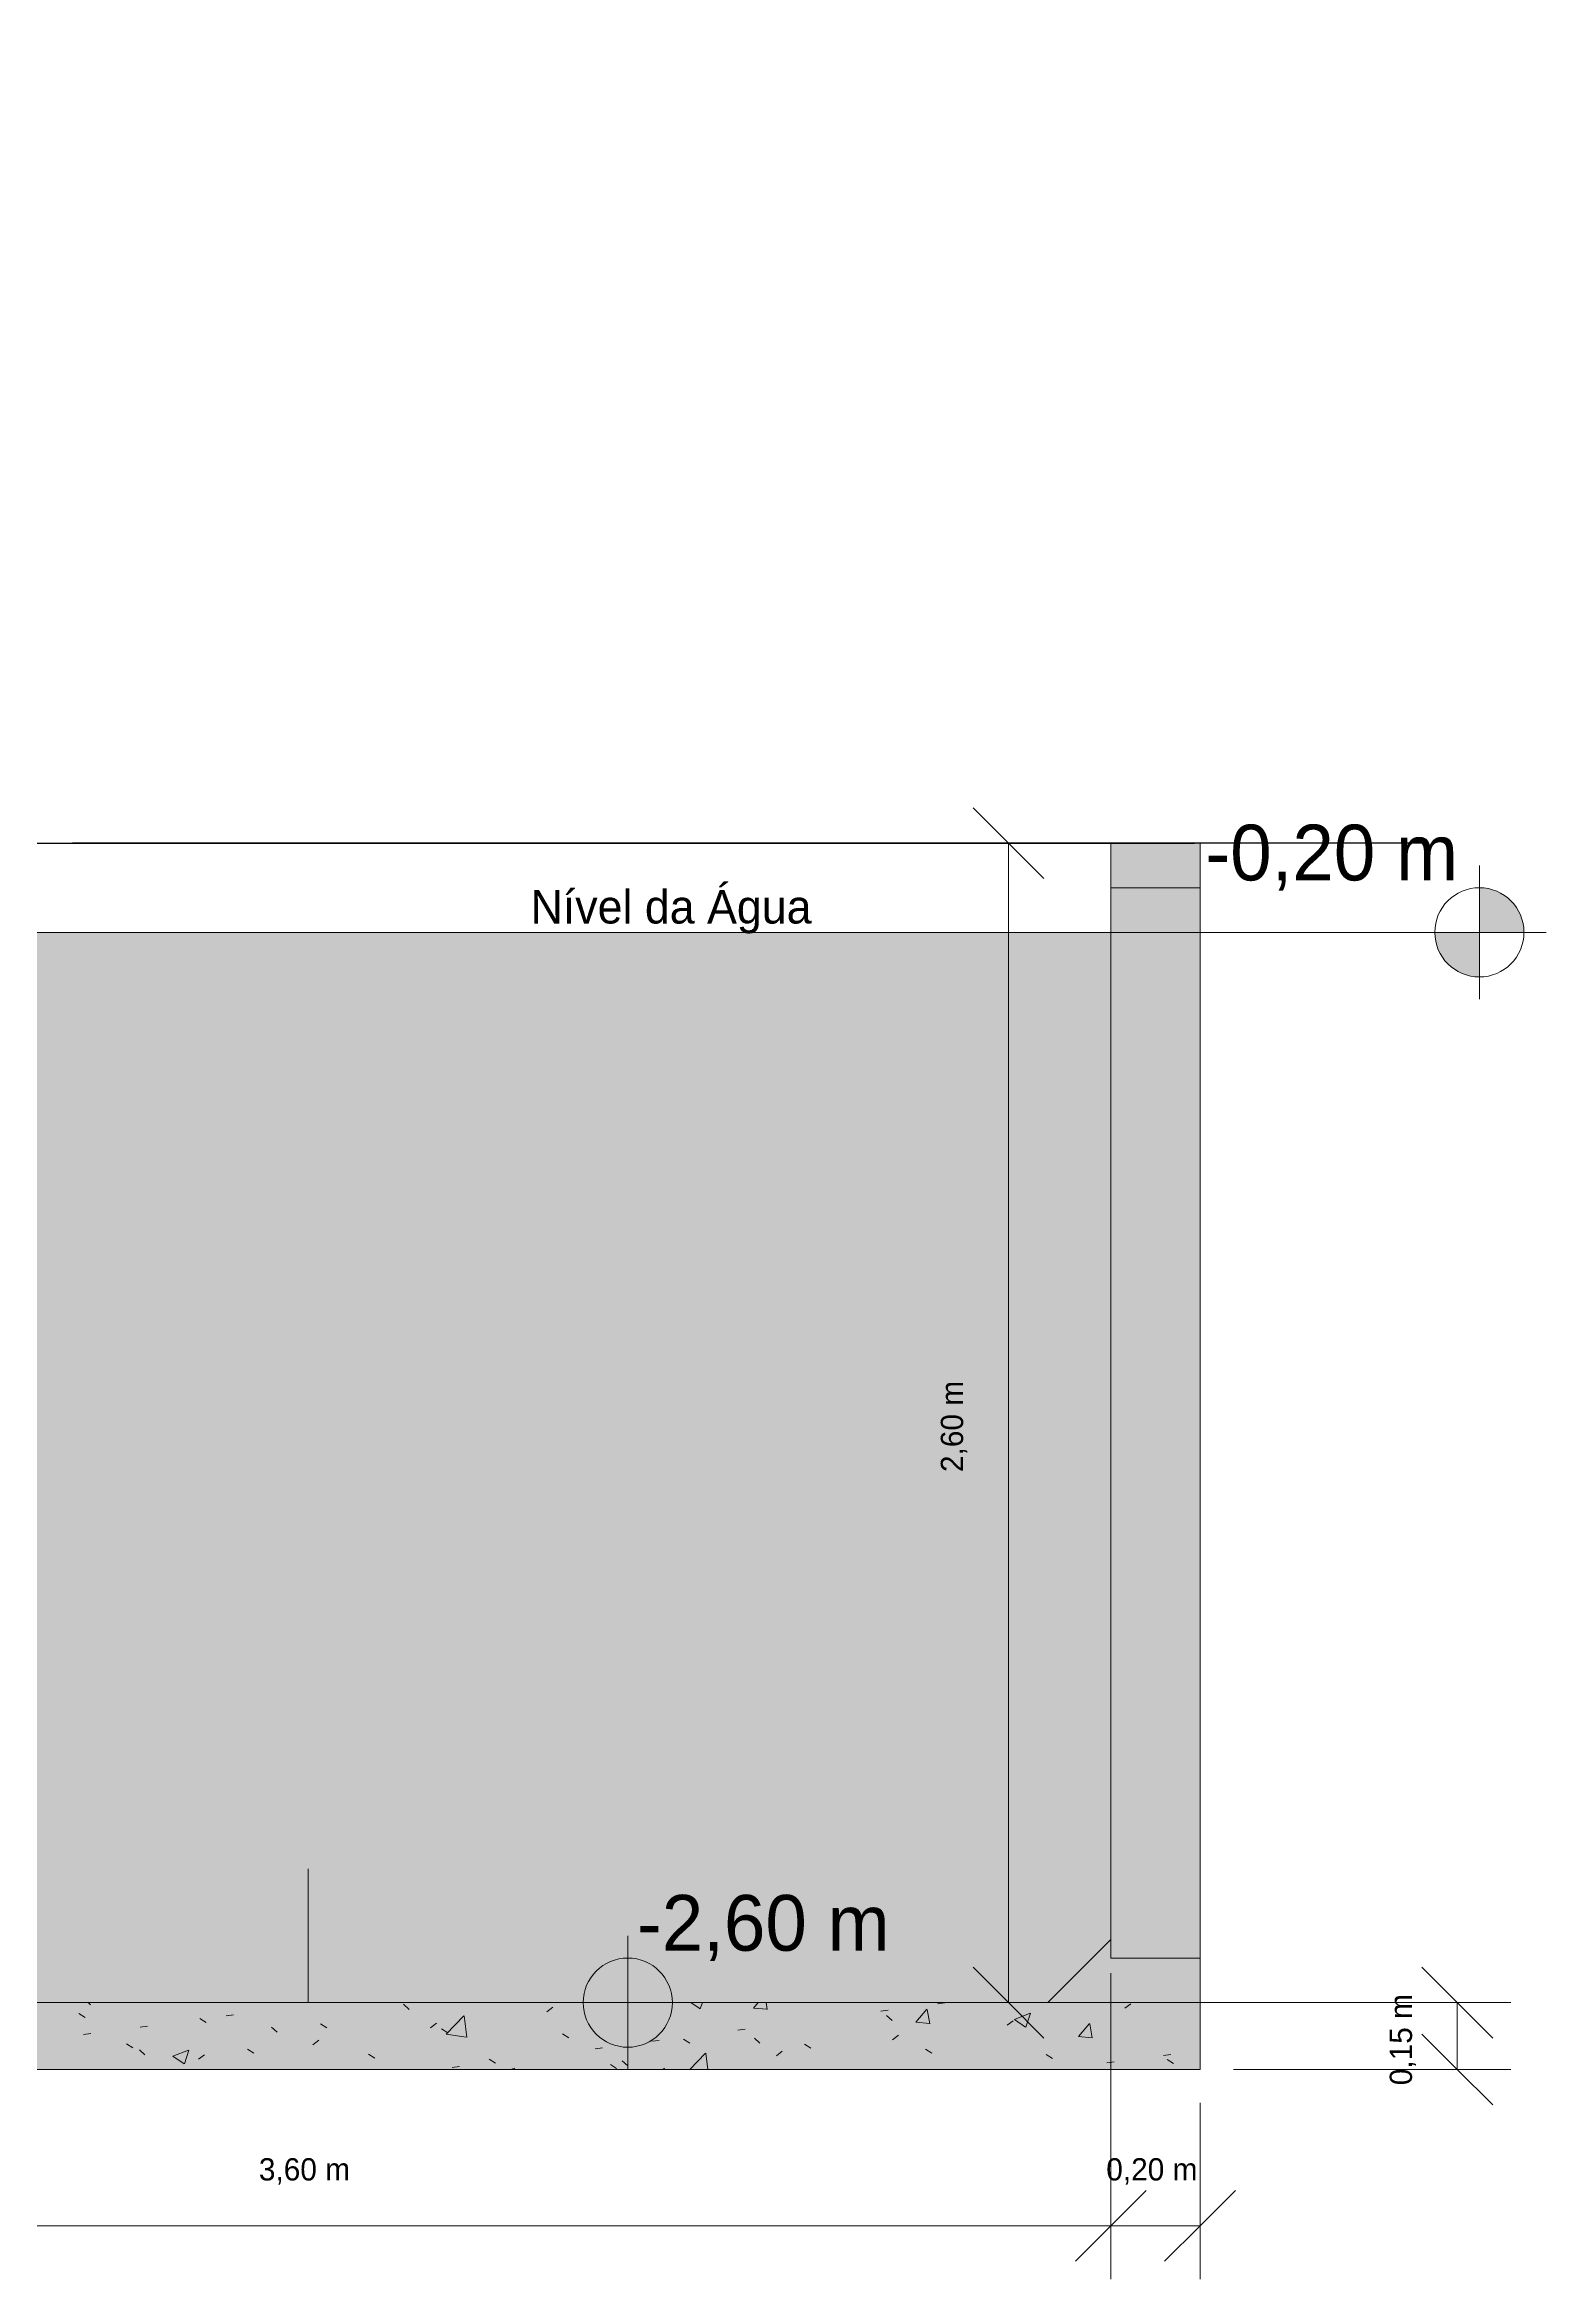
# Model space of a CAD drawing. Header units: metres. Extents: x 147 to 427, y -16 to 162.
# Drawn here: x 189.41 to 192.78, y -3.22 to 1.79 of the extents above; entities that cross this region are included whole.
import ezdxf

# ---------------------------------------------------------------- set-up
doc = ezdxf.new("R2010")
doc.units = ezdxf.units.M
doc.linetypes.add('IMPORT-Dashed _3_', pattern=[0.75, 0.5, -0.25])
for name, color, linetype, lineweight, true_color in [('1053_ARQ_BASE_MATADOURO_dwg', 7, 'Continuous', 5, 0x767676), ('A-FLOR', 7, 'Continuous', 9, 0x007f00), ('A-FLOR-PATT', 7, 'Continuous', 9, 0x007f00)]:
    doc.layers.add(name, color=color, linetype=linetype, lineweight=lineweight, true_color=true_color)
for name, color, linetype, lineweight in [('A-ANNO-DIMS', 7, 'Continuous', 5), ('A-ANNO-DIMS-50', 7, 'Continuous', 5), ('A-COTAS', 7, 'Continuous', 9), ('A-DETL', 7, 'Continuous', 5), ('A-DETL-GENF', 7, 'Continuous', 5), ('A-EQUIPAMENTOS', 7, 'Continuous', 5), ('A-ESQ-PORTAS', 7, 'Continuous', 20), ('A-ESTRUTURA', 7, 'Continuous', 30), ('A-PAREDE', 7, 'Continuous', 30), ('A-PISO', 7, 'Continuous', 5), ('A-PROJEÇÃO', 7, 'IMPORT-Dashed _3_', 15), ('A-WALL', 7, 'Continuous', 9), ('A_PROJEÇÃO', 7, 'IMPORT-Dashed _3_', 5), ('G-ANNO-DIMS', 7, 'Continuous', 5), ('G-ANNO-TEXT', 7, 'Continuous', 5), ('LISTAGEM_TEXTO', 7, 'Continuous', 5)]:
    doc.layers.add(name, color=color, linetype=linetype, lineweight=lineweight)
doc.styles.add('Century Gothic', font='GOTHIC.TTF', dxfattribs={"height": 0.05})
doc.styles.add('Century Gothic_1', font='GOTHIC.TTF', dxfattribs={"height": 0.075})
doc.styles.add('Century Gothic_3', font='GOTHIC.TTF', dxfattribs={"height": 0.125})
doc.dimstyles.new('Setores_1_mm', dxfattribs={"dimscale": 0.3048, "dimtxt": 0.052208, "dimasz": 0.520833, "dimexe": 0.393701, "dimexo": 0.246063, "dimgap": 0.287073, "dimtad": 1, "dimrnd": 0.01, "dimzin": 0, "dimdsep": 46, "dimtxsty": 'Century Gothic', "dimblk1": 'OBLIQUE', "dimblk2": 'OBLIQUE', "dimsah": 1, "dimcen": 0.09, "dimazin": 0, "dimtfac": 1, "dimtdec": 4, "dimtix": 1, "dimtmove": 0, "dimatfit": 3, "dimfxl": 1, "dimtvp": 1, "dimtolj": 1, "dimtzin": 0, "dimarcsym": 2})
pattern_1 = [(50, (187.6041, 2.196), (0.364365, -0.031877), [0.0381, -0.4191]), (355, (187.6041, 2.196), (-0.070485, 0.382117), [0.03048, -0.33528]), (100.451, (187.6351, 2.193), (0.293886, 0.35023), [0.03238, -0.35618]), (46.184, (187.6041, 2.297), (0.54216, -0.084084), [0.05715, -0.62865]), (96.636, (187.6501, 2.29), (0.474805, 0.494854), [0.04857, -0.53427]), (351.184, (187.6041, 2.297), (0.47481, 0.494846), [0.04572, -0.50292]), (21, (187.6551, 2.272), (0.303226, -0.204528), [0.0381, -0.4191]), (326, (187.6551, 2.272), (0.123607, 0.368379), [0.03048, -0.33528]), (71.451, (187.6811, 2.255), (0.426833, 0.163839), [0.03238, -0.35618]), (37.5, (187.60411, 2.196), (0.0061807, 0.1691082), [0.01676, -0.31445, 0.01676, -0.3236, -0.33655]), (37.5, (187.60411, 2.196), (0.0061807, 0.1691082), [-0.67158, 0.01676, -0.31979]), (7.5, (187.60411, 2.196), (0.1336414, 0.200358), [0.01676, -0.17729, 0.01676, -0.30683, -0.12827]), (7.5, (187.60411, 2.196), (0.1336414, 0.200358), [-0.51765, 0.01676, -0.11151]), (327.5, (187.49111, 2.196), (0.2711816, -0.0114606), [0.01676, -0.11024, 0.01676, -0.37948, -0.52578]), (327.5, (187.49111, 2.196), (0.2711816, -0.0114606), [-0.52324, 0.01676, -0.50902]), (317.5, (187.44011, 2.196), (0.296258, 0.050851), [0.01676, -0.14834, 0.01676, -0.24638, -0.37338]), (317.5, (187.44011, 2.196), (0.296258, 0.050851), [-0.42824, 0.01676, -0.35662])]

# ---------------------------------------------------------------- blocks, each defined once
blk = doc.blocks.new('1053_ARQ_BASE_MATADOURO_dwg_sanitario-4039603-DD')
at = {"layer": 'A_PROJEÇÃO'}
blk.add_line((157.2461, 0), (156.7966, 0), dxfattribs=at)
blk.add_line((157.2461, 0), (156.7966, 0), dxfattribs=at)
at = {"layer": 'LISTAGEM_TEXTO'}
for p, q in [((157.2461, 0), (156.7966, 0)), ((156.7966, 0), (157.2461, 0))]:
    blk.add_line(p, q, dxfattribs=at)
blk = doc.blocks.new('1053_ARQ_BASE_MATADOURO_dwg_PU-Tick-4039619-DD')
at = {"layer": 'A-COTAS'}
for p, q in [((154.2955, 0), (154.4205, 0)), ((154.3893, 0), (154.3268, 0))]:
    blk.add_line(p, q, dxfattribs=at)
blk = doc.blocks.new('1053_ARQ_BASE_MATADOURO_dwg_A$C36706394-4039621-DD')
at = {"layer": 'A-EQUIPAMENTOS'}
for p, q in [((154.358, 0), (154.6667, 0)), ((154.4575, 0), (154.358, 0)), ((154.3852, 0), (154.3881, 0)), ((154.3852, 0), (154.3941, 0)), ((154.3941, 0), (154.6417, 0)), ((154.42, 0), (154.4325, 0)), ((154.4221, 0), (154.4918, 0)), ((154.4325, 0), (154.5022, 0)), ((154.5652, 0), (154.4679, 0)), ((154.4918, 0), (154.5043, 0)), ((154.5373, 0), (154.5444, 0)), ((154.5444, 0), (154.6306, 0)), ((154.6306, 0), (154.6405, 0)), ((154.358, 0), (154.6602, 0))]:
    blk.add_line(p, q, dxfattribs=at)
blk = doc.blocks.new('1053_ARQ_BASE_MATADOURO_dwg_onw-4039622-DD')
at = {"layer": 'A-EQUIPAMENTOS'}
for p, q in [((157.1977, 0), (157.185, 0)), ((157.1923, 0), (157.1926, 0)), ((157.1933, 0), (157.1947, 0)), ((157.2192, 0), (157.2007, 0)), ((157.2186, 0), (157.2033, 0)), ((157.2041, 0), (157.2199, 0)), ((157.2349, 0), (157.2065, 0)), ((157.2083, 0), (157.2125, 0)), ((157.2409, 0), (157.2125, 0)), ((157.2472, 0), (157.2183, 0)), ((157.2189, 0), (157.2183, 0)), ((157.2209, 0), (157.2197, 0)), ((157.2478, 0), (157.2209, 0)), ((157.2461, 0), (157.2307, 0)), ((157.2408, 0), (157.2367, 0)), ((157.2461, 0), (157.2014, 0))]:
    blk.add_line(p, q, dxfattribs=at)
at = {"layer": 'A-EQUIPAMENTOS', "flags": 128}
for points in [[(157.1743, 0), (157.1635, 0), (157.17, 0), (157.1978, 0), (157.2046, 0), (157.2188, 0)], [(157.2257, 0), (157.2303, 0), (157.2185, 0)], [(157.1978, 0), (157.2028, 0), (157.2299, 0), (157.2461, 0)], [(157.2461, 0), (157.1996, 0), (157.2038, 0)]]:
    blk.add_lwpolyline(points, dxfattribs=at)
blk = doc.blocks.new('1053_ARQ_BASE_MATADOURO_dwg_onw-4039623-DD')
at = {"layer": 'A-EQUIPAMENTOS'}
for p, q in [((155.0412, 0), (155.0383, 0)), ((155.0544, 0), (155.0534, 0)), ((155.0558, 0), (155.0556, 0)), ((155.0587, 0), (155.0828, 0)), ((155.061, 0), (155.0851, 0)), ((155.0841, 0), (155.1133, 0)), ((155.0851, 0), (155.0841, 0)), ((155.0867, 0), (155.0858, 0)), ((155.0861, 0), (155.1145, 0)), ((155.0865, 0), (155.0861, 0)), ((155.0867, 0), (155.1159, 0)), ((155.0867, 0), (155.1151, 0)), ((155.1133, 0), (155.1144, 0)), ((155.1145, 0), (155.1149, 0)), ((155.1149, 0), (155.1159, 0)), ((155.1466, 0), (155.1457, 0)), ((155.146, 0), (155.1559, 0)), ((155.147, 0), (155.1473, 0)), ((155.1633, 0), (155.1637, 0)), ((155.1634, 0), (155.1647, 0)), ((155.1743, 0), (155.1755, 0)), ((155.178, 0), (155.2229, 0)), ((155.1816, 0), (155.1987, 0)), ((155.22, 0), (155.2345, 0)), ((155.2853, 0), (155.3071, 0)), ((155.3131, 0), (155.2905, 0)), ((155.3075, 0), (155.3139, 0)), ((155.3548, 0), (155.3414, 0)), ((155.3489, 0), (155.3989, 0)), ((155.3639, 0), (155.3907, 0)), ((155.4062, 0), (155.382, 0)), ((155.4106, 0), (155.3959, 0)), ((155.4508, 0), (155.4488, 0)), ((155.4975, 0), (155.4853, 0)), ((155.5084, 0), (155.5011, 0)), ((155.5063, 0), (155.5098, 0)), ((155.5351, 0), (155.5696, 0)), ((155.5708, 0), (155.5413, 0)), ((155.6089, 0), (155.5472, 0)), ((155.5683, 0), (155.5695, 0)), ((155.5716, 0), (155.5717, 0)), ((155.5817, 0), (155.5831, 0)), ((155.5879, 0), (155.5881, 0)), ((155.5997, 0), (155.5901, 0)), ((155.6012, 0), (155.6002, 0)), ((155.6045, 0), (155.6354, 0)), ((155.61, 0), (155.609, 0)), ((155.616, 0), (155.6452, 0)), ((155.617, 0), (155.616, 0)), ((155.6185, 0), (155.6177, 0)), ((155.6185, 0), (155.6477, 0)), ((155.6252, 0), (155.6536, 0)), ((155.6252, 0), (155.6293, 0)), ((155.6312, 0), (155.6595, 0)), ((155.6452, 0), (155.6463, 0)), ((155.662, 0), (155.6461, 0)), ((155.6468, 0), (155.6654, 0)), ((155.6472, 0), (155.6477, 0)), ((155.6475, 0), (155.6628, 0)), ((155.6578, 0), (155.6536, 0)), ((155.6683, 0), (155.6811, 0)), ((155.6728, 0), (155.6714, 0)), ((155.6738, 0), (155.6734, 0))]:
    blk.add_line(p, q, dxfattribs=at)
at = {"layer": 'A-EQUIPAMENTOS', "flags": 128}
for points in [[(155.0368, 0), (155.0179, 0), (155.0119, 0), (155.0295, 0), (155.0266, 0), (155.0402, 0), (155.052, 0), (155.0727, 0), (155.1602, 0)], [(155.0308, 0), (155.0423, 0), (155.0742, 0), (155.1, 0)], [(155.0689, 0), (155.0697, 0), (155.0583, 0), (155.057, 0)], [(155.1442, 0), (155.1458, 0), (155.0796, 0)], [(155.1641, 0), (155.0796, 0), (155.0797, 0)], [(155.1012, 0), (155.1506, 0), (155.173, 0)], [(155.1467, 0), (155.1446, 0), (155.1954, 0)], [(155.1587, 0), (155.1449, 0), (155.1473, 0)], [(155.1466, 0), (155.1766, 0), (155.1773, 0), (155.171, 0)], [(155.1634, 0), (155.1788, 0), (155.2027, 0), (155.2276, 0), (155.2473, 0)], [(155.1635, 0), (155.225, 0), (155.2982, 0), (155.3726, 0), (155.4772, 0), (155.5366, 0)], [(155.1688, 0), (155.2059, 0), (155.2466, 0), (155.2836, 0)], [(155.3609, 0), (155.339, 0), (155.3344, 0), (155.3246, 0), (155.3175, 0), (155.3117, 0), (155.3026, 0), (155.2765, 0), (155.246, 0), (155.218, 0), (155.1988, 0), (155.1868, 0)], [(155.2787, 0), (155.2866, 0), (155.2859, 0), (155.2688, 0), (155.2537, 0), (155.2391, 0), (155.2167, 0), (155.2002, 0), (155.194, 0), (155.1977, 0), (155.2027, 0)], [(155.2108, 0), (155.198, 0), (155.2042, 0), (155.2106, 0), (155.2288, 0)], [(155.218, 0), (155.2113, 0), (155.2014, 0)], [(155.2352, 0), (155.2264, 0), (155.2169, 0), (155.2206, 0)], [(155.2265, 0), (155.2222, 0), (155.2275, 0)], [(155.2375, 0), (155.2957, 0), (155.3402, 0), (155.3808, 0), (155.4403, 0), (155.4754, 0), (155.4893, 0)], [(155.323, 0), (155.3404, 0), (155.3593, 0), (155.3777, 0), (155.398, 0), (155.4397, 0), (155.4564, 0), (155.4525, 0), (155.426, 0), (155.3815, 0), (155.3532, 0), (155.3392, 0), (155.3204, 0), (155.3037, 0), (155.2869, 0), (155.2887, 0), (155.2935, 0), (155.3166, 0), (155.329, 0), (155.3511, 0), (155.3778, 0), (155.4101, 0), (155.4285, 0), (155.4417, 0)], [(155.3106, 0), (155.311, 0), (155.3072, 0)], [(155.3454, 0), (155.3666, 0), (155.3804, 0)], [(155.436, 0), (155.4027, 0), (155.3796, 0), (155.3685, 0)], [(155.5053, 0), (155.5201, 0), (155.5284, 0), (155.5338, 0), (155.533, 0), (155.5355, 0), (155.5376, 0), (155.5299, 0), (155.4965, 0), (155.4765, 0), (155.455, 0), (155.43, 0), (155.4219, 0), (155.4331, 0)], [(155.4425, 0), (155.4316, 0), (155.4312, 0), (155.4376, 0)], [(155.5197, 0), (155.4853, 0), (155.4474, 0)], [(155.5018, 0), (155.4841, 0), (155.4689, 0), (155.4516, 0), (155.454, 0)], [(155.4854, 0), (155.5097, 0), (155.5303, 0), (155.5517, 0)], [(155.5313, 0), (155.5366, 0), (155.5414, 0), (155.5258, 0), (155.5128, 0)], [(155.6682, 0), (155.6632, 0), (155.6362, 0), (155.5952, 0), (155.5231, 0)], [(155.5469, 0), (155.5707, 0), (155.5901, 0)], [(155.5754, 0), (155.572, 0), (155.5704, 0), (155.6032, 0)], [(155.5819, 0), (155.6664, 0), (155.6623, 0)], [(155.6071, 0), (155.6076, 0), (155.6002, 0), (155.5835, 0)], [(155.5983, 0), (155.5999, 0), (155.6647, 0)], [(155.6403, 0), (155.6357, 0), (155.6476, 0)], [(155.6918, 0), (155.7025, 0), (155.6961, 0), (155.6682, 0), (155.6615, 0), (155.6472, 0)]]:
    blk.add_lwpolyline(points, dxfattribs=at)
for points in [[(155.1693, 0), (155.1688, 0), (155.1407, 0), (155.1412, 0)], [(155.5653, 0), (155.5658, 0), (155.5939, 0), (155.5934, 0)]]:
    blk.add_lwpolyline(points, close=True, dxfattribs=at)
blk = doc.blocks.new('1053_ARQ_BASE_MATADOURO_dwg_A$C41DB0A6B-4039624-DD')
at = {"layer": 'A-EQUIPAMENTOS'}
for p, q in [((156.558, 0), (156.508, 0)), ((156.558, 0), (156.508, 0)), ((156.558, 0), (156.508, 0)), ((156.558, 0), (156.508, 0)), ((156.518, 0), (156.528, 0)), ((156.518, 0), (156.528, 0)), ((156.518, 0), (156.528, 0)), ((156.518, 0), (156.528, 0)), ((156.558, 0), (156.608, 0)), ((156.558, 0), (156.608, 0)), ((156.5915, 0), (156.608, 0)), ((156.5915, 0), (156.608, 0)), ((156.908, 0), (156.608, 0)), ((156.608, 0), (156.908, 0)), ((156.908, 0), (156.958, 0)), ((156.908, 0), (156.958, 0)), ((156.518, 0), (156.508, 0)), ((156.508, 0), (156.518, 0)), ((156.518, 0), (156.508, 0))]:
    blk.add_line(p, q, dxfattribs=at)
at = {"layer": 'A-EQUIPAMENTOS', "flags": 128}
for points in [[(156.5915, 0), (156.528, 0)], [(156.528, 0), (156.5915, 0)]]:
    blk.add_lwpolyline(points, close=True, dxfattribs=at)
blk.add_lwpolyline([(156.508, 0), (156.518, 0), (156.508, 0), (156.518, 0)], dxfattribs=at)
blk = doc.blocks.new('1053_ARQ_BASE_MATADOURO_dwg_A$C64AE02AF-4039625-DD')
at = {"layer": 'A-EQUIPAMENTOS'}
for p, q in [((156.668, 0), (156.678, 0)), ((156.738, 0), (156.678, 0)), ((156.6915, 0), (156.7645, 0)), ((156.7245, 0), (156.7645, 0)), ((156.738, 0), (156.748, 0)), ((157.2461, 0), (156.7645, 0)), ((157.2461, 0), (156.7645, 0)), ((157.238, 0), (157.2459, 0)), ((156.748, 0), (156.668, 0)), ((157.238, 0), (157.2461, 0))]:
    blk.add_line(p, q, dxfattribs=at)
blk = doc.blocks.new('1053_ARQ_BASE_MATADOURO_dwg_Chuveiro-4039628-DD')
at = {"layer": 'A-EQUIPAMENTOS'}
for p, q in [((156.8958, 0), (156.958, 0)), ((156.8958, 0), (157.0202, 0)), ((156.9498, 0), (156.9662, 0)), ((156.958, 0), (157.0202, 0)), ((156.9498, 0), (156.9662, 0))]:
    blk.add_line(p, q, dxfattribs=at)
blk = doc.blocks.new('1053_ARQ_BASE_MATADOURO_dwg_A$C41DB0A6B-4039631-DD')
at = {"layer": 'A-EQUIPAMENTOS'}
for p, q in [((155.958, 0), (155.908, 0)), ((155.958, 0), (155.908, 0)), ((155.958, 0), (156.258, 0)), ((156.258, 0), (155.958, 0)), ((156.2745, 0), (156.258, 0)), ((156.2745, 0), (156.258, 0)), ((156.308, 0), (156.258, 0)), ((156.308, 0), (156.258, 0)), ((156.308, 0), (156.358, 0)), ((156.308, 0), (156.358, 0)), ((156.308, 0), (156.358, 0)), ((156.308, 0), (156.358, 0)), ((156.348, 0), (156.338, 0)), ((156.348, 0), (156.338, 0)), ((156.348, 0), (156.338, 0)), ((156.348, 0), (156.338, 0)), ((156.348, 0), (156.358, 0)), ((156.358, 0), (156.348, 0)), ((156.348, 0), (156.358, 0))]:
    blk.add_line(p, q, dxfattribs=at)
at = {"layer": 'A-EQUIPAMENTOS', "flags": 128}
for points in [[(156.2745, 0), (156.338, 0)], [(156.338, 0), (156.2745, 0)]]:
    blk.add_lwpolyline(points, close=True, dxfattribs=at)
blk.add_lwpolyline([(156.358, 0), (156.348, 0), (156.358, 0), (156.348, 0)], dxfattribs=at)
blk = doc.blocks.new('1053_ARQ_BASE_MATADOURO_dwg_A$C64AE02AF-4039632-DD')
at = {"layer": 'A-EQUIPAMENTOS'}
for p, q in [((155.428, 0), (155.418, 0)), ((155.488, 0), (155.428, 0)), ((155.4745, 0), (155.4415, 0)), ((155.458, 0), (156.1015, 0)), ((155.4745, 0), (156.1015, 0)), ((155.498, 0), (155.488, 0)), ((155.558, 0), (155.548, 0)), ((155.618, 0), (155.558, 0)), ((155.628, 0), (155.618, 0)), ((156.1415, 0), (156.1015, 0)), ((156.1745, 0), (156.1015, 0)), ((156.128, 0), (156.118, 0)), ((156.128, 0), (156.188, 0)), ((156.198, 0), (156.188, 0)), ((155.418, 0), (155.498, 0)), ((155.628, 0), (155.548, 0)), ((156.118, 0), (156.198, 0))]:
    blk.add_line(p, q, dxfattribs=at)
blk = doc.blocks.new('1053_ARQ_BASE_MATADOURO_dwg_acoplada-4039633-DD')
at = {"layer": 'A-EQUIPAMENTOS'}
for p, q in [((154.7155, 0), (154.6576, 0)), ((154.7212, 0), (154.6671, 0)), ((154.8333, 0), (154.7155, 0)), ((154.7177, 0), (154.7664, 0)), ((154.7675, 0), (154.7177, 0)), ((154.8333, 0), (154.7212, 0)), ((154.7708, 0), (154.7223, 0)), ((154.7698, 0), (154.7223, 0)), ((154.7664, 0), (154.8573, 0)), ((154.8573, 0), (154.7675, 0)), ((154.8573, 0), (154.7698, 0)), ((154.8573, 0), (154.7708, 0)), ((154.8163, 0), (154.8356, 0)), ((154.8163, 0), (154.8191, 0)), ((154.8311, 0), (154.8191, 0)), ((154.8573, 0), (154.8311, 0)), ((154.9758, 0), (154.8333, 0)), ((154.9813, 0), (154.8333, 0)), ((154.8356, 0), (154.8573, 0)), ((154.8573, 0), (154.8787, 0)), ((154.8831, 0), (154.8573, 0)), ((154.9445, 0), (154.8573, 0)), ((154.9452, 0), (154.8573, 0)), ((154.8573, 0), (154.949, 0)), ((154.9483, 0), (154.8573, 0)), ((154.8787, 0), (154.8977, 0)), ((154.8949, 0), (154.8831, 0)), ((154.8949, 0), (154.8977, 0)), ((154.9929, 0), (154.9445, 0)), ((154.9929, 0), (154.9452, 0)), ((154.9981, 0), (154.9483, 0)), ((154.949, 0), (154.9981, 0)), ((155.048, 0), (154.9758, 0)), ((155.0576, 0), (154.9813, 0)), ((155.0469, 0), (155.0334, 0)), ((155.0334, 0), (155.0469, 0)), ((155.0578, 0), (155.0469, 0)), ((155.0469, 0), (155.0578, 0)), ((155.0576, 0), (155.0617, 0)), ((155.0617, 0), (155.0576, 0))]:
    blk.add_line(p, q, dxfattribs=at)
at = {"layer": 'A-EQUIPAMENTOS', "flags": 128}
for points in [[(155.0576, 0), (155.0332, 0), (155.0317, 0), (155.0296, 0), (155.0274, 0), (155.02, 0), (154.8573, 0), (154.6933, 0), (154.6858, 0), (154.6596, 0), (154.6576, 0)], [(155.048, 0), (155.0466, 0), (155.0425, 0), (155.0364, 0), (155.0289, 0), (154.8819, 0), (154.8576, 0), (154.8333, 0), (154.6863, 0), (154.6788, 0), (154.6726, 0), (154.6685, 0), (154.6671, 0)], [(154.6671, 0), (154.6685, 0), (154.6726, 0), (154.6788, 0), (154.6863, 0)], [(154.6817, 0), (154.6797, 0), (154.679, 0), (154.6769, 0), (154.6763, 0), (154.6769, 0), (154.679, 0)], [(154.679, 0), (154.6797, 0), (154.6817, 0)], [(155.0334, 0), (155.032, 0), (155.0286, 0), (155.0245, 0), (155.019, 0), (154.8816, 0), (154.8576, 0), (154.8335, 0), (154.6961, 0), (154.6907, 0), (154.6866, 0), (154.6832, 0), (154.6818, 0)], [(154.6818, 0), (154.6838, 0), (154.6879, 0), (154.6941, 0), (154.7009, 0)], [(155.0142, 0), (155.0211, 0), (155.0272, 0), (155.0313, 0), (155.0334, 0)], [(155.0289, 0), (155.0364, 0), (155.0425, 0), (155.0466, 0), (155.048, 0)]]:
    blk.add_lwpolyline(points, dxfattribs=at)
blk = doc.blocks.new('1053_ARQ_BASE_MATADOURO_dwg_Chuveiro-4039634-DD')
at = {"layer": 'A-EQUIPAMENTOS'}
for p, q in [((155.9702, 0), (155.8458, 0)), ((155.908, 0), (155.8458, 0)), ((155.9162, 0), (155.8998, 0)), ((155.9702, 0), (155.908, 0)), ((155.9162, 0), (155.8998, 0))]:
    blk.add_line(p, q, dxfattribs=at)
blk = doc.blocks.new('1053_ARQ_BASE_MATADOURO_dwg_A$C51235BF3-4039635-DD')
at = {"layer": 'A-EQUIPAMENTOS'}
for p, q in [((154.6645, 0), (154.5565, 0)), ((154.6645, 0), (154.5874, 0)), ((155.2534, 0), (154.6645, 0)), ((155.2534, 0), (154.6645, 0)), ((155.3539, 0), (155.2534, 0)), ((155.323, 0), (155.2534, 0))]:
    blk.add_line(p, q, dxfattribs=at)
blk = doc.blocks.new('1053_ARQ_BASE_MATADOURO_dwg_A$C586046A9-4039636-DD')
at = {"layer": 'A-EQUIPAMENTOS'}
for p, q in [((154.438, 0), (154.378, 0)), ((154.378, 0), (154.468, 0)), ((154.378, 0), (154.468, 0)), ((154.438, 0), (154.378, 0)), ((154.378, 0), (154.358, 0)), ((154.358, 0), (154.378, 0)), ((154.378, 0), (154.358, 0)), ((154.358, 0), (154.378, 0))]:
    blk.add_line(p, q, dxfattribs=at)
blk = doc.blocks.new('1053_ARQ_BASE_MATADOURO_dwg_arq geral tgov-4039641-DD')
at = {"lineweight": 5}
for p, q in [((157.2461, 0), (154.207, 0)), ((146.9724, 0), (157.2461, 0)), ((154.207, 0), (157.2461, 0)), ((157.2461, 0), (154.207, 0)), ((154.207, 0), (157.2461, 0))]:
    blk.add_line(p, q, dxfattribs=at)
at = {"layer": 'A-COTAS'}
for p, q in [((154.2955, 0), (146.9724, 0)), ((152.9297, 0), (156.7341, 0)), ((157.2461, 0), (154.2695, 0)), ((154.4205, 0), (157.2461, 0)), ((156.8591, 0), (157.2461, 0))]:
    blk.add_line(p, q, dxfattribs=at)
at = {"layer": 'A-EQUIPAMENTOS'}
for p, q in [((154.378, 0), (154.368, 0)), ((154.378, 0), (154.368, 0)), ((154.378, 0), (154.368, 0)), ((154.378, 0), (154.368, 0)), ((154.458, 0), (154.4415, 0)), ((154.458, 0), (154.4415, 0)), ((154.728, 0), (154.718, 0)), ((154.728, 0), (154.718, 0)), ((154.7745, 0), (154.7415, 0)), ((154.7745, 0), (154.7415, 0)), ((154.798, 0), (154.788, 0)), ((154.798, 0), (154.788, 0)), ((154.368, 0), (154.358, 0)), ((154.358, 0), (154.368, 0)), ((154.368, 0), (154.358, 0)), ((154.798, 0), (154.718, 0)), ((154.718, 0), (154.798, 0)), ((154.798, 0), (154.718, 0)), ((154.718, 0), (154.798, 0))]:
    blk.add_line(p, q, dxfattribs=at)
at = {"layer": 'A-EQUIPAMENTOS', "flags": 128}
for points in [[(154.4415, 0), (154.378, 0)], [(154.378, 0), (154.4415, 0)], [(154.788, 0), (154.728, 0)]]:
    blk.add_lwpolyline(points, close=True, dxfattribs=at)
blk.add_lwpolyline([(154.358, 0), (154.368, 0), (154.358, 0), (154.368, 0)], dxfattribs=at)
at = {"layer": 'A-ESQ-PORTAS'}
for p, q in [((154.207, 0), (157.2461, 0)), ((154.357, 0), (157.2461, 0)), ((155.348, 0), (155.378, 0)), ((155.378, 0), (155.348, 0)), ((155.378, 0), (156.278, 0)), ((156.278, 0), (155.378, 0)), ((156.308, 0), (156.278, 0)), ((156.278, 0), (156.308, 0)), ((156.558, 0), (156.588, 0)), ((156.588, 0), (156.558, 0)), ((157.2461, 0), (156.588, 0)), ((156.588, 0), (157.2461, 0))]:
    blk.add_line(p, q, dxfattribs=at)
at = {"layer": 'A-ESTRUTURA'}
for p, q in [((154.207, 0), (154.407, 0)), ((154.407, 0), (154.207, 0)), ((154.208, 0), (154.408, 0)), ((154.408, 0), (154.208, 0))]:
    blk.add_line(p, q, dxfattribs=at)
at = {"layer": 'A-PAREDE'}
for p, q in [((157.2461, 0), (154.408, 0)), ((152.7223, 0), (156.7223, 0)), ((154.208, 0), (155.348, 0)), ((155.348, 0), (154.358, 0)), ((156.358, 0), (154.408, 0)), ((156.558, 0), (156.308, 0)), ((156.308, 0), (156.358, 0)), ((157.2461, 0), (156.508, 0)), ((156.508, 0), (156.558, 0))]:
    blk.add_line(p, q, dxfattribs=at)
at = {"layer": 'A-PISO'}
blk.add_line((154.207, 0), (157.2461, 0), dxfattribs=at)
blk.add_line((154.207, 0), (157.2461, 0), dxfattribs=at)
blk.add_line((154.207, 0), (157.2461, 0), dxfattribs=at)
blk.add_line((154.207, 0), (157.2461, 0), dxfattribs=at)
blk.add_line((154.207, 0), (157.2461, 0), dxfattribs=at)
blk.add_line((154.207, 0), (157.2461, 0), dxfattribs=at)
blk.add_line((154.207, 0), (157.2461, 0), dxfattribs=at)
blk.add_line((154.207, 0), (157.2461, 0), dxfattribs=at)
blk.add_line((154.207, 0), (157.2461, 0), dxfattribs=at)
blk.add_line((154.207, 0), (157.2461, 0), dxfattribs=at)
at = {"layer": 'A-PROJEÇÃO'}
for p, q in [((156.1182, 0), (154.6202, 0)), ((156.1182, 0), (154.6202, 0)), ((157.2458, 0), (156.7499, 0)), ((157.2458, 0), (156.7499, 0))]:
    blk.add_line(p, q, dxfattribs=at)
at = {"layer": 'A_PROJEÇÃO'}
for p, q in [((152.7223, 0), (156.7223, 0)), ((154.407, 0), (157.2461, 0)), ((154.407, 0), (157.2461, 0)), ((155.5136, 0), (155.3773, 0)), ((154.858, 0), (154.888, 0)), ((154.888, 0), (154.858, 0)), ((154.888, 0), (154.918, 0)), ((154.918, 0), (154.888, 0)), ((154.918, 0), (155.328, 0)), ((155.328, 0), (154.918, 0)), ((155.328, 0), (155.358, 0)), ((155.358, 0), (155.328, 0)), ((155.388, 0), (155.358, 0)), ((155.358, 0), (155.388, 0)), ((155.798, 0), (155.388, 0)), ((155.388, 0), (155.798, 0)), ((155.828, 0), (155.798, 0)), ((155.798, 0), (155.828, 0)), ((155.858, 0), (155.828, 0)), ((155.828, 0), (155.858, 0)), ((157.008, 0), (157.038, 0)), ((157.038, 0), (157.008, 0)), ((157.038, 0), (157.068, 0)), ((157.068, 0), (157.038, 0)), ((157.068, 0), (157.2461, 0)), ((157.2461, 0), (157.068, 0))]:
    blk.add_line(p, q, dxfattribs=at)
at = {"layer": 'A_PROJEÇÃO', "flags": 128}
blk.add_lwpolyline([(155.4986, 0), (156.278, 0), (156.293, 0), (155.5136, 0)], close=True, dxfattribs=at)
blk.add_lwpolyline([(157.2461, 0), (156.588, 0), (156.573, 0), (157.2461, 0)], dxfattribs=at)
for name, p in [('1053_ARQ_BASE_MATADOURO_dwg_sanitario-4039603-DD', (0, 0)), ('1053_ARQ_BASE_MATADOURO_dwg_PU-Tick-4039619-DD', (-0.151, 0)), ('1053_ARQ_BASE_MATADOURO_dwg_PU-Tick-4039619-DD', (0, 0)), ('1053_ARQ_BASE_MATADOURO_dwg_A$C36706394-4039621-DD', (0, 0)), ('1053_ARQ_BASE_MATADOURO_dwg_A$C586046A9-4039636-DD', (0, 0)), ('1053_ARQ_BASE_MATADOURO_dwg_A$C51235BF3-4039635-DD', (0, 0)), ('1053_ARQ_BASE_MATADOURO_dwg_acoplada-4039633-DD', (0, 0)), ('1053_ARQ_BASE_MATADOURO_dwg_onw-4039623-DD', (0, 0)), ('1053_ARQ_BASE_MATADOURO_dwg_A$C64AE02AF-4039632-DD', (0, 0)), ('1053_ARQ_BASE_MATADOURO_dwg_Chuveiro-4039634-DD', (0, 0)), ('1053_ARQ_BASE_MATADOURO_dwg_A$C41DB0A6B-4039631-DD', (0, 0)), ('1053_ARQ_BASE_MATADOURO_dwg_A$C41DB0A6B-4039624-DD', (0, 0)), ('1053_ARQ_BASE_MATADOURO_dwg_A$C64AE02AF-4039625-DD', (0, 0)), ('1053_ARQ_BASE_MATADOURO_dwg_PU-Tick-4039619-DD', (2.4386, 0)), ('1053_ARQ_BASE_MATADOURO_dwg_Chuveiro-4039628-DD', (0, 0)), ('1053_ARQ_BASE_MATADOURO_dwg_onw-4039622-DD', (0, 0))]:
    blk.add_blockref(name, p)
at = {"extrusion": (0, 0, -1)}
for p in [(-308.565, 0), (-308.716, 0), (-311.1546, 0)]:
    blk.add_blockref('1053_ARQ_BASE_MATADOURO_dwg_PU-Tick-4039619-DD', p, dxfattribs=at)
blk = doc.blocks.new('1053_ARQ_BASE_MATADOURO_dwg-3625622-DD')
blk.add_blockref('1053_ARQ_BASE_MATADOURO_dwg_arq geral tgov-4039641-DD', (0, 0))
blk = doc.blocks.new('Elevações de ponto - Padrão-77235-DD')
at = {"layer": 'G-ANNO-DIMS', "true_color": 0xff0000}
h = blk.add_hatch(color=1, dxfattribs=at)
edge = h.paths.add_edge_path()
edge.add_line((153.2675, 0), (153.1675, 0))
edge.add_arc((153.2675, 0), 0.1, 90, 180, ccw=False)
edge.add_line((153.2675, 0.1), (153.2675, 0))
h = blk.add_hatch(color=1, dxfattribs=at)
edge = h.paths.add_edge_path()
edge.add_line((153.2675, 0), (153.3675, 0))
edge.add_arc((153.2675, 0), 0.1, -90, 0, ccw=False)
edge.add_line((153.2675, -0.1), (153.2675, 0))
at = {"layer": 'G-ANNO-DIMS'}
for p, q in [((153.2675, -0.15), (153.2675, 0.15)), ((153.1175, 0), (153.9675, 0))]:
    blk.add_line(p, q, dxfattribs=at)
blk.add_circle((153.2675, 0), 0.1, dxfattribs=at)
blk = doc.blocks.new('DIMBLOCK54-DD')
at = {"layer": 'A-ANNO-DIMS-50'}
for p, q in [((188.202, -3.1004), (188.202, -2.5336)), ((191.802, -3.1004), (191.802, -2.5336)), ((188.202, -3.1004), (191.802, -3.1004)), ((188.202, -3.1004), (188.202, -3.2204)), ((191.802, -3.1004), (191.802, -3.2204))]:
    blk.add_line(p, q, dxfattribs=at)
at = {"layer": 'A-ANNO-DIMS-50', "lineweight": 25}
for p, q in [((188.202, -3.1004), (188.2814, -3.021)), ((191.802, -3.1004), (191.8814, -3.021)), ((188.202, -3.1004), (188.1226, -3.1798)), ((191.802, -3.1004), (191.7226, -3.1798))]:
    blk.add_line(p, q, dxfattribs=at)
at = {"layer": 'A-ANNO-DIMS-50', "color": 0, "insert": (189.8918, -2.9488), "char_height": 0.05, "width": 0.264523, "attachment_point": 1, "line_spacing_factor": 0.984502, "style": 'Century Gothic'}
blk.add_mtext('3,60 m', dxfattribs=at)
blk = doc.blocks.new('_Oblique')
at = {"color": 0, "linetype": 'ByBlock', "lineweight": -2}
blk.add_line((-0.5, -0.5), (0.5, 0.5), dxfattribs=at)
blk = doc.blocks.new('DIMBLOCK55-DD')
at = {"layer": 'A-ANNO-DIMS-50'}
for p, q in [((191.802, -3.1004), (191.802, -2.5336)), ((192.002, -3.1004), (192.002, -2.825)), ((191.802, -3.1004), (192.002, -3.1004)), ((191.802, -3.1004), (191.802, -3.2204)), ((192.002, -3.1004), (192.002, -3.2204))]:
    blk.add_line(p, q, dxfattribs=at)
at = {"layer": 'A-ANNO-DIMS-50', "lineweight": 25}
for p, q in [((191.802, -3.1004), (191.8814, -3.021)), ((192.002, -3.1004), (192.0814, -3.021)), ((191.802, -3.1004), (191.7226, -3.1798)), ((192.002, -3.1004), (191.9226, -3.1798))]:
    blk.add_line(p, q, dxfattribs=at)
at = {"layer": 'A-ANNO-DIMS-50', "color": 0, "insert": (191.7918, -2.9488), "char_height": 0.05, "width": 0.264523, "attachment_point": 1, "line_spacing_factor": 0.984502, "style": 'Century Gothic'}
blk.add_mtext('0,20 m', dxfattribs=at)
blk = doc.blocks.new('DIMBLOCK56-DD')
at = {"layer": 'A-ANNO-DIMS-50', "lineweight": 25}
for p, q in [((191.5724, 0), (191.4931, 0.0794)), ((191.5724, 0), (191.6518, -0.0794)), ((191.5724, -2.6), (191.4931, -2.5206)), ((191.5724, -2.6), (191.6518, -2.6794))]:
    blk.add_line(p, q, dxfattribs=at)
at = {"layer": 'A-ANNO-DIMS-50'}
for p, q in [((191.5724, 0), (191.4524, 0)), ((191.5724, 0), (191.5724, -2.6)), ((191.5724, 0), (191.6097, 0)), ((191.5724, -2.6), (191.4524, -2.6)), ((191.5724, -2.6), (191.6097, -2.6))]:
    blk.add_line(p, q, dxfattribs=at)
at = {"layer": 'A-ANNO-DIMS-50', "color": 0, "insert": (191.4208, -1.4102), "char_height": 0.05, "width": 0.264523, "attachment_point": 1, "rotation": 90, "line_spacing_factor": 0.984502, "style": 'Century Gothic'}
blk.add_mtext('2,60 m', dxfattribs=at)
blk = doc.blocks.new('DIMBLOCK57-DD')
at = {"layer": 'A-ANNO-DIMS-50', "lineweight": 25}
for p, q in [((192.5789, -2.6), (192.4996, -2.5206)), ((192.5789, -2.6), (192.6583, -2.6794)), ((192.5789, -2.75), (192.4996, -2.6706)), ((192.5789, -2.75), (192.6583, -2.8294))]:
    blk.add_line(p, q, dxfattribs=at)
at = {"layer": 'A-ANNO-DIMS-50'}
for p, q in [((192.5789, -2.6), (191.7356, -2.6)), ((192.5789, -2.6), (192.5789, -2.75)), ((192.5789, -2.6), (192.6989, -2.6)), ((192.5789, -2.75), (192.077, -2.75)), ((192.5789, -2.75), (192.6989, -2.75))]:
    blk.add_line(p, q, dxfattribs=at)
at = {"layer": 'A-ANNO-DIMS-50', "color": 0, "insert": (192.4273, -2.7852), "char_height": 0.05, "width": 0.264523, "attachment_point": 1, "rotation": 90, "line_spacing_factor": 0.984502, "style": 'Century Gothic'}
blk.add_mtext('0,15 m', dxfattribs=at)

msp = doc.modelspace()

# ---------------------------------------------------------------- hatches: boundary and pattern name
at = {"layer": 'A-DETL-GENF', "true_color": 0x808080}
h = msp.add_hatch(dxfattribs=at)
h.set_pattern_fill('FP_3', color=8, style=0, pattern_type=2)
h.set_pattern_definition(pattern_1)
h.paths.add_polyline_path([(188.0185, -2.6), (188.3434, -2.6), (188.202, -2.4586), (188.202, -2.5), (188.002, -2.5), (188.002, -2.6)])
h.paths.add_polyline_path([(191.8991, -2.6), (192.002, -2.6), (192.002, -2.5), (191.802, -2.5), (191.802, -2.4586), (191.6606, -2.6), (191.802, -2.6)])
h.paths.add_polyline_path([(182.7224, 0), (182.9224, 0), (182.9224, 3.45), (182.7224, 3.45), (182.7224, 0.834)])
h.paths.add_polyline_path([(185.7224, 0), (185.9156, 0), (185.9156, 0.1345), (185.9098, 0.1345), (185.9098, 0.142), (185.9119, 0.145), (185.9123, 0.1655), (185.9134, 0.1667), (185.9139, 0.1672), (185.9132, 0.1672), (185.9127, 0.1665), (185.9115, 0.1655), (185.8911, 0.1652), (185.8885, 0.1634), (185.881, 0.1634), (185.881, 0.1691), (185.7224, 0.1691)])
h.paths.add_polyline_path([(185.8756, 0.2191), (185.881, 0.2191), (185.881, 0.2249), (185.8885, 0.2249), (185.8915, 0.2228), (185.9115, 0.2228), (185.9132, 0.2213), (185.9224, 0.2199), (185.9224, 3.5557), (185.7224, 3.5557), (185.7224, 3.55), (185.9098, 3.55), (185.9098, 3.45), (185.7224, 3.45), (185.7224, 0.2191), (185.8513, 0.2191)])
h.paths.add_polyline_path([(182.9192, 3.55), (182.9224, 3.55), (182.9224, 4.75), (182.7224, 4.75), (182.7224, 3.55), (182.916, 3.55)])
h.paths.add_polyline_path([(185.7711, 3.6057), (185.9224, 3.6057), (185.9224, 4.75), (185.7224, 4.75), (185.7224, 3.6057), (185.7323, 3.6057)])
h.paths.add_polyline_path([(182.9224, 4.9), (183.0138, 4.9), (182.8724, 5.0414), (182.8724, 4.9), (182.8966, 4.9)])
h.paths.add_polyline_path([(185.631, 4.9), (185.7724, 4.9), (185.7724, 5.0414), (185.7224, 4.9914)])
h.paths.add_polyline_path([(185.916, 6.5), (185.9224, 6.5), (185.9224, 6.6), (185.9098, 6.6), (185.9098, 6.5), (185.9128, 6.5)])
h = msp.add_hatch(dxfattribs=at)
h.set_pattern_fill('FP_3', color=8, style=0, pattern_type=2)
h.set_pattern_definition(pattern_1)
h.paths.add_polyline_path([(188.002, -2.5), (188.202, -2.5), (188.202, -0.2465), (188.002, -0.2465), (188.002, -2.4586)])
h.paths.add_polyline_path([(192.002, -2.5), (192.002, -0.1), (191.802, -0.1), (191.802, -2.5), (191.8304, -2.5)])
h.paths.add_polyline_path([(188.202, -0.1965), (188.202, -0.1), (188.002, -0.1), (188.002, -0.1965), (188.179, -0.1965)])
h.paths.add_polyline_path([(182.8709, 4.9), (182.8709, 6.325), (182.7224, 6.325), (182.7224, 4.9), (182.8303, 4.9)])
h.paths.add_polyline_path([(185.9224, 4.9), (185.9224, 6.2717), (185.9197, 6.2714), (185.9173, 6.2697), (185.9098, 6.2697), (185.9098, 6.275), (185.7739, 6.275), (185.7739, 4.9), (185.8144, 4.9)])
h.paths.add_polyline_path([(185.9049, 6.325), (185.9098, 6.325), (185.9098, 6.3308), (185.9182, 6.3297), (185.9203, 6.3282), (185.9224, 6.3287), (185.9224, 6.5), (185.7739, 6.4999), (185.7739, 6.325), (185.9031, 6.325)])
h.paths.add_polyline_path([(182.744, 6.375), (182.8709, 6.375), (182.8709, 6.5), (182.7224, 6.5), (182.7224, 6.375), (182.7367, 6.375)])
h = msp.add_hatch(dxfattribs=at)
h.set_pattern_fill('FP_3', color=8, style=0, pattern_type=2)
h.set_pattern_definition(pattern_1)
h.paths.add_polyline_path([(188.6606, -2.75), (192.002, -2.75), (192.002, -2.6), (188.002, -2.6), (188.002, -2.75), (188.3434, -2.75)])
h.paths.add_polyline_path([(183.925, 4.75), (183.9848, 4.75), (183.9848, 4.9), (182.7224, 4.9), (182.7224, 4.75), (183.8448, 4.75)])
h.paths.add_polyline_path([(184.0448, 4.75), (184.2848, 4.75), (184.2848, 4.9), (184.0348, 4.9), (184.0348, 4.75), (184.0376, 4.75)])
h.paths.add_polyline_path([(184.3654, 4.75), (184.5848, 4.75), (184.5848, 4.9), (184.3348, 4.9), (184.3348, 4.75), (184.3648, 4.75)])
h.paths.add_polyline_path([(184.6434, 4.75), (185.4359, 4.75), (185.4359, 4.9), (184.6348, 4.9), (184.6348, 4.75), (184.6376, 4.75)])
h.paths.add_polyline_path([(185.5303, 4.75), (185.9224, 4.75), (185.9224, 4.9), (185.4859, 4.9), (185.4859, 4.75), (185.5244, 4.75)])
at = {"layer": 'A-DETL-GENF', "true_color": 0xbfdfff}
h = msp.add_hatch(color=254, dxfattribs=at)
h.paths.add_polyline_path([(188.3292, -2.1037), (188.3292, -2.104), (188.3305, -2.1042)])
h.paths.add_polyline_path([(188.3305, -2.1037), (188.3313, -2.1042), (188.3313, -2.104)])
h.paths.add_polyline_path([(191.6606, -2.6), (191.802, -2.4586), (191.802, -0.2), (188.2858, -0.2004), (188.3006, -0.2103), (188.3077, -0.2207), (188.3106, -0.2252), (188.3129, -0.2297), (188.3143, -0.2362), (188.3157, -0.2442), (188.3172, -0.2496), (188.3181, -0.2506), (188.3183, -0.271), (188.3202, -0.2736), (188.3202, -0.2811), (188.3145, -0.2811), (188.3145, -2.0189), (188.3199, -2.0189), (188.3199, -2.0493), (188.3305, -2.0598), (188.3305, -2.1037), (188.3385, -2.1059), (188.3385, -2.1103), (188.3367, -2.1121), (188.3367, -2.1263), (188.332, -2.131), (188.3211, -2.131), (188.3152, -2.2), (188.2637, -2.2), (188.2578, -2.131), (188.2469, -2.131), (188.2422, -2.1263), (188.2422, -2.1121), (188.2404, -2.1103), (188.2404, -2.1059), (188.2485, -2.1037), (188.2485, -2.0598), (188.259, -2.0493), (188.2592, -2.0189), (188.2645, -2.0189), (188.2645, -0.2811), (188.2587, -0.2811), (188.2593, -0.2728), (188.2608, -0.2706), (188.2612, -0.2502), (188.2625, -0.2489), (188.2632, -0.2489), (188.2621, -0.2477), (188.2618, -0.2489), (188.2604, -0.2502), (188.24, -0.2504), (188.2374, -0.2523), (188.2299, -0.2523), (188.2299, -0.2465), (188.202, -0.2465), (188.202, -2.4586), (188.3434, -2.6), (189.9448, -2.6)])
at = {"layer": 'A-FLOR-PATT', "lineweight": 5, "true_color": 0xaaaaaa}
h = msp.add_hatch(dxfattribs=at)
h.set_pattern_fill('FP_3', color=253, style=0, pattern_type=2)
h.set_pattern_definition(pattern_1)
h.paths.add_polyline_path([(188.6606, -2.75), (192.002, -2.75), (192.002, -2.6), (188.002, -2.6), (188.002, -2.75), (188.3434, -2.75)])
at = {"layer": 'A-WALL', "true_color": 0x787878}
msp.add_hatch(color=8, dxfattribs=at).paths.add_polyline_path([(191.802, -0.1), (192.002, -0.1), (192.002, 0), (191.802, 0)])

# ---------------------------------------------------------------- linework, layer by layer
at = {"layer": 'A-DETL'}
for p, q in [((192.002, -0.1), (191.802, -0.1)), ((191.802, -0.1), (191.802, -2.4586)), ((192.002, -2.75), (192.002, -0.1)), ((191.802, -0.2), (188.202, -0.2)), ((191.802, -2.4586), (191.802, -0.2)), ((190.002, -2.6), (190.002, -2.3)), ((191.6606, -2.6), (191.802, -2.4586)), ((191.802, -2.4586), (191.6606, -2.6)), ((191.6606, -2.6), (191.802, -2.4586)), ((188.3434, -2.6), (191.6606, -2.6)), ((191.6606, -2.6), (188.3434, -2.6)), ((188.002, -2.75), (192.002, -2.75))]:
    msp.add_line(p, q, dxfattribs=at)
at = {"layer": 'A-FLOR', "color": 9, "true_color": 0xaad4aa}
for p, q in [((192.002, -2.6), (188.002, -2.6)), ((192.002, -2.75), (192.002, -2.6)), ((188.002, -2.75), (192.002, -2.75))]:
    msp.add_line(p, q, dxfattribs=at)
at = {"layer": 'A-WALL', "color": 253, "true_color": 0xaaaaaa}
for p, q in [((191.802, 0), (191.802, -2.5)), ((192.002, 0), (191.802, 0)), ((192.002, -2.5), (192.002, 0)), ((191.802, -2.5), (192.002, -2.5))]:
    msp.add_line(p, q, dxfattribs=at)
at = {"layer": 'G-ANNO-DIMS'}
for p, q in [((191.4491, 0), (188.5346, 0)), ((191.917, 0), (191.4491, 0)), ((191.5867, -0.2), (192.6284, -0.2)), ((190.9591, -2.6), (190.7189, -2.6))]:
    msp.add_line(p, q, dxfattribs=at)
at = {"layer": 'G-ANNO-DIMS', "lineweight": 25}
msp.add_line((191.917, 0), (191.7582, 0), dxfattribs=at)

# ---------------------------------------------------------------- block references
at = {"layer": '1053_ARQ_BASE_MATADOURO_dwg', "color": 7}
msp.add_blockref('1053_ARQ_BASE_MATADOURO_dwg-3625622-DD', (35.2671, 0), dxfattribs=at)
at = {"layer": 'G-ANNO-DIMS', "color": 1, "true_color": 0xff0000, "extrusion": (0, 0, -1)}
msp.add_blockref('Elevações de ponto - Padrão-77235-DD', (-345.8959, -0.2), dxfattribs=at)
at = {"layer": 'G-ANNO-DIMS', "color": 1, "true_color": 0xff0000}
msp.add_blockref('Elevações de ponto - Padrão-77235-DD', (37.4514, -2.6), dxfattribs=at)

# ---------------------------------------------------------------- texts
at = {"layer": 'G-ANNO-DIMS', "char_height": 0.125, "width": 0.712601, "attachment_point": 1, "line_spacing_factor": 0.984502, "style": 'Century Gothic_3'}
for s, insert in [('-0,20 m', (192.014, 0.0414)), ('-2,60 m', (190.7395, -2.3586))]:
    msp.add_mtext(s, dxfattribs=dict(at, insert=insert))
at = {"layer": 'G-ANNO-TEXT', "insert": (190.5009, -0.1052), "char_height": 0.075, "width": 0.89789, "attachment_point": 1, "style": 'Century Gothic_1'}
msp.add_mtext('Nível da Água', dxfattribs=at)

# ---------------------------------------------------------------- dimensions: what is measured, and where the dimension line sits
at = {"layer": 'A-ANNO-DIMS'}
for base, p1, p2, override, picture, middle in [((191.5724, -2.6), (191.6847, 0), (191.6847, -2.6), {"dimpost": '<>', "dimfxl": 2.6}, 'DIMBLOCK56-DD', (191.4587, -1.3)), ((192.5789, -2.75), (191.6606, -2.6), (192.002, -2.75), {"dimpost": '<>', "dimfxl": 0.372919}, 'DIMBLOCK57-DD', (192.4652, -2.675))]:
    dim = msp.add_linear_dim(base=base, p1=p1, p2=p2, angle=90, dimstyle='Setores_1_mm', override=override, dxfattribs=at)
    dim.commit()
    dim.dimension.update_dxf_attribs({"geometry": picture, "text_midpoint": middle})
for base, p1, p2, override, picture, middle in [((191.802, -3.1004), (188.202, -2.4586), (191.802, -2.4586), {"dimpost": '<>', "dimfxl": 3.6}, 'DIMBLOCK54-DD', (190.002, -2.9866)), ((192.002, -3.1004), (191.802, -2.4586), (192.002, -2.75), {"dimpost": '<>', "dimfxl": 0.353449}, 'DIMBLOCK55-DD', (191.902, -2.9866))]:
    dim = msp.add_linear_dim(base=base, p1=p1, p2=p2, dimstyle='Setores_1_mm', override=override, dxfattribs=at)
    dim.commit()
    dim.dimension.update_dxf_attribs({"geometry": picture, "text_midpoint": middle})

doc.saveas('drawing.dxf')
